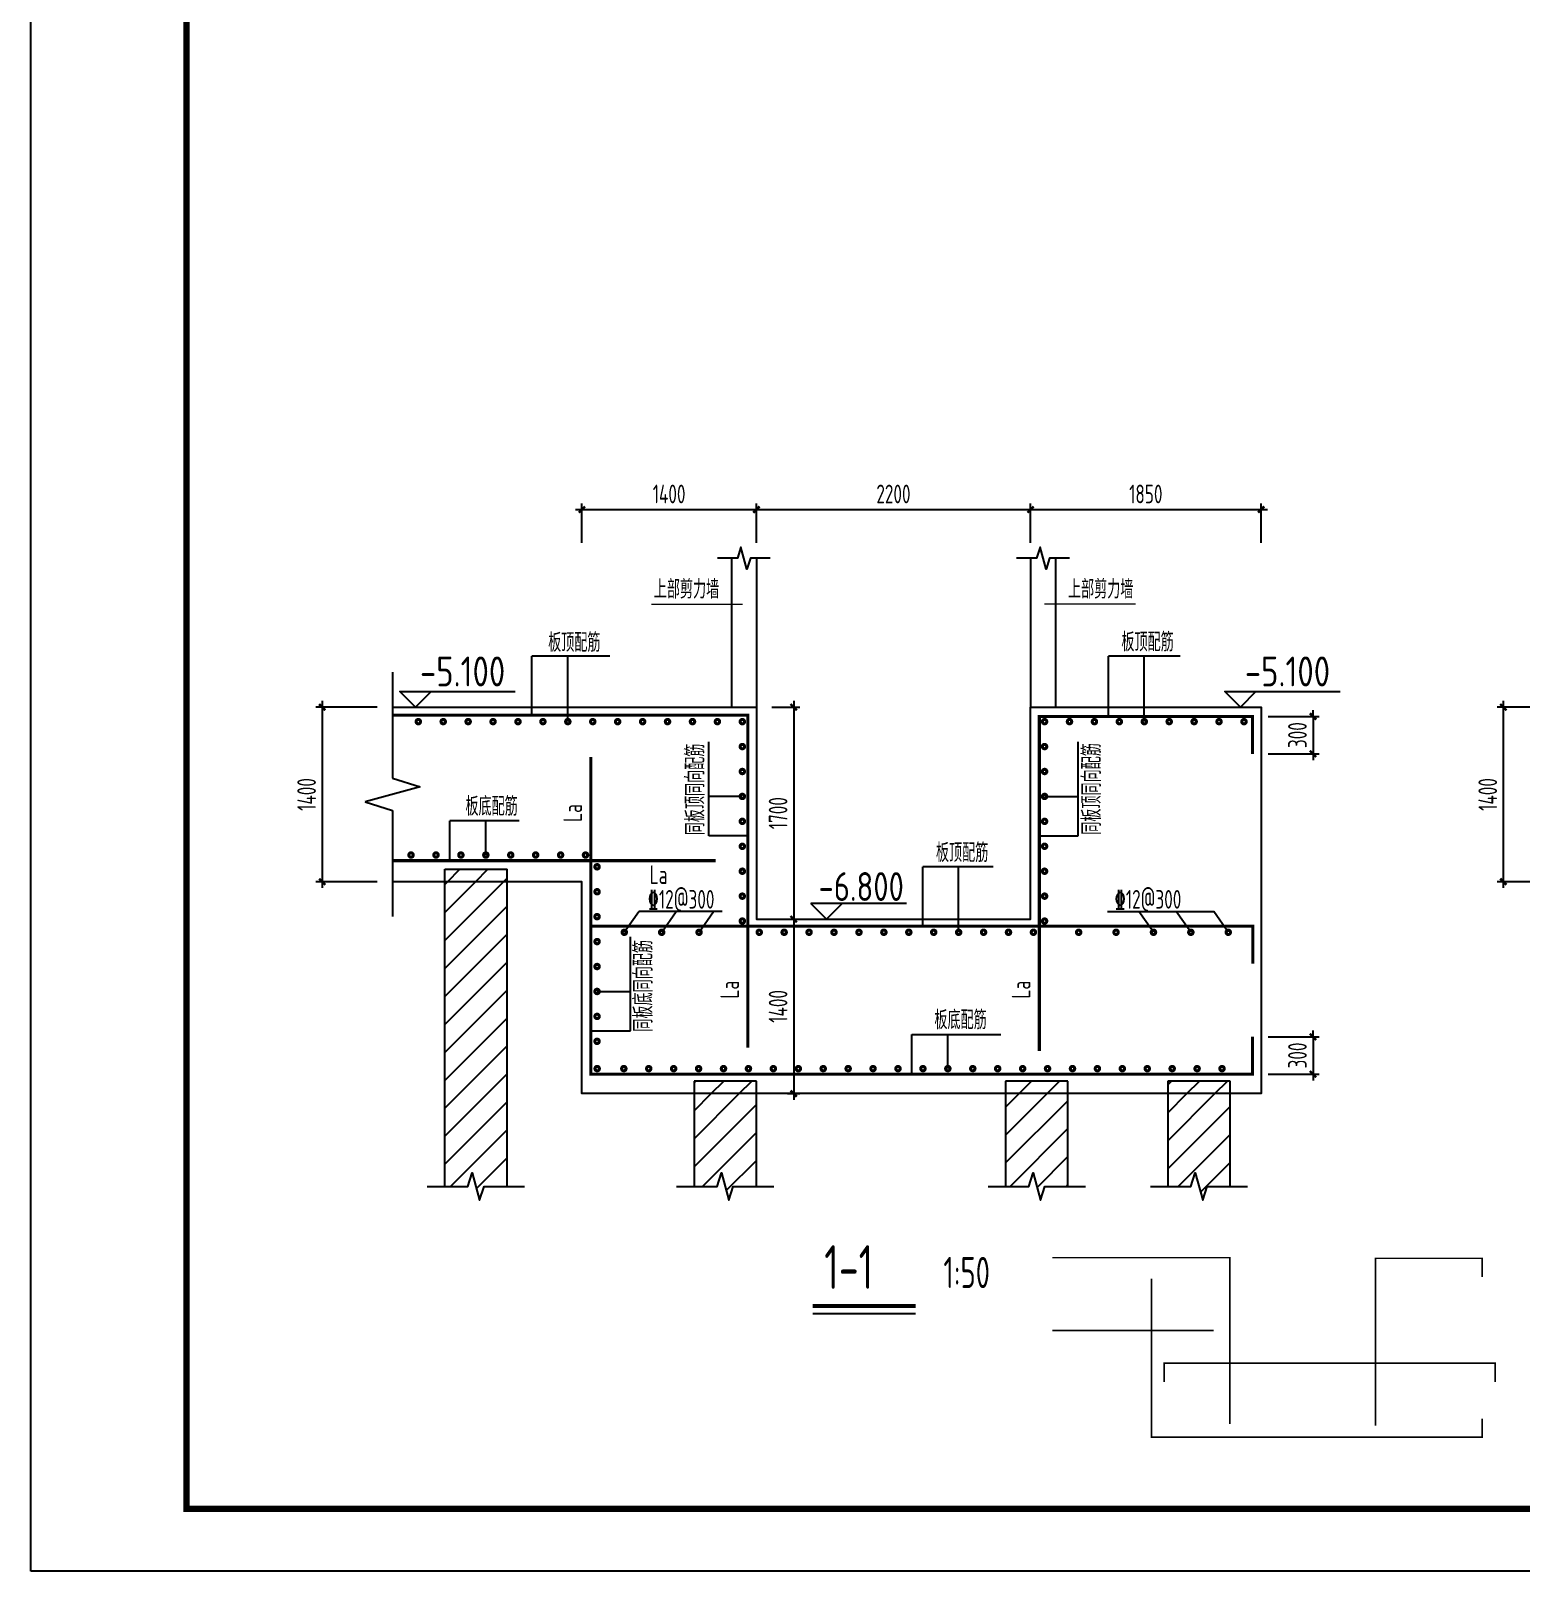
# Model space of a CAD drawing. Extents: x 627893 to 789462, y -407363 to 145317.
# Drawn here: x 657906 to 681823, y -248497 to -223782 of the extents above; entities that cross this region are included whole.
import ezdxf
from ezdxf.enums import TextEntityAlignment as Align

# ---------------------------------------------------------------- set-up
doc = ezdxf.new("R2010")
doc.units = 0
doc.header["$LTSCALE"] = 100
doc.layers.get('0').update_dxf_attribs({"linetype": 'CONTINUOUS'})
doc.layers.get('Defpoints').update_dxf_attribs({"linetype": 'CONTINUOUS'})
for name, color, linetype in [('1', 3, 'CONTINUOUS'), ('1508', 2, 'CONTINUOUS'), ('DIM', 3, 'CONTINUOUS'), ('HATCH', 254, 'CONTINUOUS'), ('THIN', 7, 'CONTINUOUS'), ('tk', 7, 'CONTINUOUS'), ('基础梁', 7, 'CONTINUOUS')]:
    doc.layers.add(name, color=color, linetype=linetype)
doc.layers.add('REIN', color=6, linetype='CONTINUOUS', lineweight=18)
doc.styles.get("Standard").update_dxf_attribs({"font": 'tssdeng.shx', "width": 0.7, "bigfont": 'tssdchn.shx'})
doc.styles.add('TSSD_Dimension', font='Tssdeng.shx', dxfattribs={"width": 0.7, "bigfont": 'tssdchn.shx'})
doc.styles.add('TSSD_Label', font='Tssdeng.shx', dxfattribs={"width": 0.7, "bigfont": 'hztxt.shx'})
doc.styles.add('tssd_rein', font='tssdeng.shx', dxfattribs={"width": 0.7, "bigfont": 'hztxt.shx'})
doc.dimstyles.new('TSSD_50_100', dxfattribs={"dimtxt": 300, "dimasz": 100, "dimexe": 100, "dimexo": 250, "dimgap": 100, "dimtad": 1, "dimdec": 0, "dimlfac": 0.5, "dimzin": 0, "dimdsep": 46, "dimtxsty": 'TSSD_Dimension', "dimblk": 'ARCHTICK', "dimcen": 0, "dimdle": 100, "dimclrt": 7, "dimadec": 0, "dimazin": 0, "dimtfac": 1, "dimtdec": 0, "dimtix": 1, "dimtmove": 2, "dimatfit": 3, "dimfxl": 1, "dimtolj": 1, "dimtzin": 0, "dimarcsym": 0})
pattern_1 = [(45, (502445.22, 5876.52), (-224.5064, 224.5064), [])]

# ---------------------------------------------------------------- blocks, each defined once
blk = doc.blocks.new('_ArchTick')
at = {"color": 0, "linetype": 'ByBlock', "const_width": 0.4}
blk.add_lwpolyline([(-0.5, -0.5), (0.5, 0.5)], dxfattribs=at)
blk = doc.blocks.new('*D663')
at = {"layer": 'Defpoints', "color": 0}
for p in [(677510, -234783), (677510, -235383), (678482, -235383)]:
    blk.add_point(p, dxfattribs=at)
at = {"layer": 'DIM', "color": 0, "lineweight": -2}
for p, q in [((677760, -234783), (678582, -234783)), ((678482, -234783), (678482, -234683)), ((678482, -234783), (678482, -235383)), ((677760, -235383), (678582, -235383)), ((678482, -235383), (678482, -235483))]:
    blk.add_line(p, q, dxfattribs=at)
at = {"layer": 'DIM', "color": 0, "lineweight": -2, "xscale": 100, "yscale": 100, "zscale": 100}
for p, rotation in [((678482, -234783), 270), ((678482, -235383), 90)]:
    blk.add_blockref('_ArchTick', p, dxfattribs=dict(at, rotation=rotation))
at = {"layer": 'DIM', "color": 7, "insert": (678232, -235083), "char_height": 300, "attachment_point": 5, "rotation": 90, "style": 'TSSD_Dimension'}
blk.add_mtext('\\A1;300', dxfattribs=at)
blk = doc.blocks.new('*D664')
at = {"layer": 'Defpoints', "color": 0}
for p in [(677510, -239923), (677510, -240523), (678482, -240523)]:
    blk.add_point(p, dxfattribs=at)
at = {"layer": 'DIM', "color": 0, "lineweight": -2}
for p, q in [((677760, -239923), (678582, -239923)), ((678482, -239923), (678482, -239823)), ((678482, -239923), (678482, -240523)), ((677760, -240523), (678582, -240523)), ((678482, -240523), (678482, -240623))]:
    blk.add_line(p, q, dxfattribs=at)
at = {"layer": 'DIM', "color": 0, "lineweight": -2, "xscale": 100, "yscale": 100, "zscale": 100}
for p, rotation in [((678482, -239923), 270), ((678482, -240523), 90)]:
    blk.add_blockref('_ArchTick', p, dxfattribs=dict(at, rotation=rotation))
at = {"layer": 'DIM', "color": 7, "insert": (678232, -240223), "char_height": 300, "attachment_point": 5, "rotation": 90, "style": 'TSSD_Dimension'}
blk.add_mtext('\\A1;300', dxfattribs=at)
blk = doc.blocks.new('*D665')
at = {"layer": 'Defpoints', "color": 0}
for p in [(663713, -234635), (662582, -237435), (663713, -237435)]:
    blk.add_point(p, dxfattribs=at)
at = {"layer": 'DIM', "color": 0, "lineweight": -2}
for p, q in [((662582, -234535), (662582, -237535)), ((663463, -234635), (662482, -234635)), ((663463, -237435), (662482, -237435))]:
    blk.add_line(p, q, dxfattribs=at)
at = {"layer": 'DIM', "color": 0, "lineweight": -2, "xscale": 100, "yscale": 100, "zscale": 100}
for p, rotation in [((662582, -234635), 90), ((662582, -237435), 270)]:
    blk.add_blockref('_ArchTick', p, dxfattribs=dict(at, rotation=rotation))
at = {"layer": 'DIM', "color": 7, "insert": (662332, -236035), "char_height": 300, "attachment_point": 5, "rotation": 90, "style": 'TSSD_Dimension'}
blk.add_mtext('\\A1;1400', dxfattribs=at)
blk = doc.blocks.new('*D666')
at = {"layer": 'Defpoints', "color": 0}
for p in [(669549, -234635), (669549, -238035), (670148, -238035)]:
    blk.add_point(p, dxfattribs=at)
at = {"layer": 'DIM', "color": 0, "lineweight": -2}
for p, q in [((670148, -234535), (670148, -238135)), ((669799, -234635), (670248, -234635)), ((669799, -238035), (670248, -238035))]:
    blk.add_line(p, q, dxfattribs=at)
at = {"layer": 'DIM', "color": 0, "lineweight": -2, "xscale": 100, "yscale": 100, "zscale": 100}
for p, rotation in [((670148, -234635), 90), ((670148, -238035), 270)]:
    blk.add_blockref('_ArchTick', p, dxfattribs=dict(at, rotation=rotation))
at = {"layer": 'DIM', "color": 7, "insert": (669898, -236335), "char_height": 300, "attachment_point": 5, "rotation": 90, "style": 'TSSD_Dimension'}
blk.add_mtext('\\A1;1700', dxfattribs=at)
blk = doc.blocks.new('*D667')
at = {"layer": 'Defpoints', "color": 0}
for p in [(669799, -238035), (669799, -240835), (670148, -240835)]:
    blk.add_point(p, dxfattribs=at)
at = {"layer": 'DIM', "color": 0, "lineweight": -2}
for p, q in [((670148, -237935), (670148, -240935)), ((670049, -238035), (670248, -238035)), ((670049, -240835), (670248, -240835))]:
    blk.add_line(p, q, dxfattribs=at)
at = {"layer": 'DIM', "color": 0, "lineweight": -2, "xscale": 100, "yscale": 100, "zscale": 100}
for p, rotation in [((670148, -238035), 90), ((670148, -240835), 270)]:
    blk.add_blockref('_ArchTick', p, dxfattribs=dict(at, rotation=rotation))
at = {"layer": 'DIM', "color": 7, "insert": (669898, -239435), "char_height": 300, "attachment_point": 5, "rotation": 90, "style": 'TSSD_Dimension'}
blk.add_mtext('\\A1;1400', dxfattribs=at)
blk = doc.blocks.new('*D668')
at = {"layer": 'Defpoints', "color": 0}
for p in [(669549, -231464), (666749, -232245), (669549, -232245)]:
    blk.add_point(p, dxfattribs=at)
at = {"layer": 'DIM', "color": 0, "lineweight": -2}
for p, q in [((666649, -231464), (669649, -231464)), ((666749, -231995), (666749, -231364)), ((669549, -231995), (669549, -231364))]:
    blk.add_line(p, q, dxfattribs=at)
at = {"layer": 'DIM', "color": 0, "lineweight": -2, "xscale": 100, "yscale": 100, "zscale": 100, "rotation": 180}
blk.add_blockref('_ArchTick', (666749, -231464), dxfattribs=at)
at = {"layer": 'DIM', "color": 0, "lineweight": -2, "xscale": 100, "yscale": 100, "zscale": 100}
blk.add_blockref('_ArchTick', (669549, -231464), dxfattribs=at)
at = {"layer": 'DIM', "color": 7, "insert": (668149, -231214), "char_height": 300, "attachment_point": 5, "style": 'TSSD_Dimension'}
blk.add_mtext('\\A1;1400', dxfattribs=at)
blk = doc.blocks.new('*D669')
at = {"layer": 'Defpoints', "color": 0}
for p in [(673949, -231464), (669549, -232245), (673949, -232245)]:
    blk.add_point(p, dxfattribs=at)
at = {"layer": 'DIM', "color": 0, "lineweight": -2}
for p, q in [((669449, -231464), (674049, -231464)), ((669549, -231995), (669549, -231364)), ((673949, -231995), (673949, -231364))]:
    blk.add_line(p, q, dxfattribs=at)
at = {"layer": 'DIM', "color": 0, "lineweight": -2, "xscale": 100, "yscale": 100, "zscale": 100, "rotation": 180}
blk.add_blockref('_ArchTick', (669549, -231464), dxfattribs=at)
at = {"layer": 'DIM', "color": 0, "lineweight": -2, "xscale": 100, "yscale": 100, "zscale": 100}
blk.add_blockref('_ArchTick', (673949, -231464), dxfattribs=at)
at = {"layer": 'DIM', "color": 7, "insert": (671749, -231214), "char_height": 300, "attachment_point": 5, "style": 'TSSD_Dimension'}
blk.add_mtext('\\A1;2200', dxfattribs=at)
blk = doc.blocks.new('*D670')
at = {"layer": 'Defpoints', "color": 0}
for p in [(677650, -231464), (673949, -232245), (677650, -232245)]:
    blk.add_point(p, dxfattribs=at)
at = {"layer": 'DIM', "color": 0, "lineweight": -2}
for p, q in [((673849, -231464), (677750, -231464)), ((673949, -231995), (673949, -231364)), ((677650, -231995), (677650, -231364))]:
    blk.add_line(p, q, dxfattribs=at)
at = {"layer": 'DIM', "color": 0, "lineweight": -2, "xscale": 100, "yscale": 100, "zscale": 100, "rotation": 180}
blk.add_blockref('_ArchTick', (673949, -231464), dxfattribs=at)
at = {"layer": 'DIM', "color": 0, "lineweight": -2, "xscale": 100, "yscale": 100, "zscale": 100}
blk.add_blockref('_ArchTick', (677650, -231464), dxfattribs=at)
at = {"layer": 'DIM', "color": 7, "insert": (675799, -231214), "char_height": 300, "attachment_point": 5, "style": 'TSSD_Dimension'}
blk.add_mtext('\\A1;1850', dxfattribs=at)
blk = doc.blocks.new('*D672')
at = {"layer": 'Defpoints', "color": 0}
for p in [(682667, -234635), (681536, -237435), (682667, -237435)]:
    blk.add_point(p, dxfattribs=at)
at = {"layer": 'DIM', "color": 0, "lineweight": -2}
for p, q in [((681536, -234535), (681536, -237535)), ((682417, -234635), (681436, -234635)), ((682417, -237435), (681436, -237435))]:
    blk.add_line(p, q, dxfattribs=at)
at = {"layer": 'DIM', "color": 0, "lineweight": -2, "xscale": 100, "yscale": 100, "zscale": 100}
for p, rotation in [((681536, -234635), 90), ((681536, -237435), 270)]:
    blk.add_blockref('_ArchTick', p, dxfattribs=dict(at, rotation=rotation))
at = {"layer": 'DIM', "color": 7, "insert": (681286, -236035), "char_height": 300, "attachment_point": 5, "rotation": 90, "style": 'TSSD_Dimension'}
blk.add_mtext('\\A1;1400', dxfattribs=at)

msp = doc.modelspace()

# ---------------------------------------------------------------- hatches: boundary and pattern name
at = {"layer": 'HATCH'}
h = msp.add_hatch(dxfattribs=at)
h.set_pattern_fill('ANSI31', color=256, scale=100, style=0)
h.set_pattern_definition(pattern_1)
h.paths.add_polyline_path([(665548.6, -237434.9), (665548.6, -237234.9), (664548.6, -237234.9), (664548.6, -237434.9)])
h = msp.add_hatch(dxfattribs=at)
h.set_pattern_fill('ANSI31', color=256, scale=100, style=0)
h.set_pattern_definition(pattern_1)
h.paths.add_polyline_path([(665548.6, -237434.9), (664548.6, -237434.9), (664548.6, -242323.3), (664918.6, -242323.3), (664988.6, -242103.3), (665108.6, -242543.3), (665178.6, -242323.3), (665548.6, -242323.3)])
h = msp.add_hatch(dxfattribs=at)
h.set_pattern_fill('ANSI31', color=256, scale=100, style=0)
h.set_pattern_definition(pattern_1)
h.paths.add_polyline_path([(668549.2, -240834.9), (669549.2, -240834.9), (669549.2, -240634.9), (668549.2, -240634.9)])
h = msp.add_hatch(dxfattribs=at)
h.set_pattern_fill('ANSI31', color=256, scale=100, style=0)
h.set_pattern_definition(pattern_1)
h.paths.add_polyline_path([(673549.7, -240834.9), (674549.7, -240834.9), (674549.7, -240634.9), (673549.7, -240634.9)])
h = msp.add_hatch(dxfattribs=at)
h.set_pattern_fill('ANSI31', color=256, scale=100, style=0)
h.set_pattern_definition(pattern_1)
h.paths.add_polyline_path([(676151.7, -240834.9), (677151.7, -240834.9), (677151.7, -240634.9), (676151.7, -240634.9)])
h = msp.add_hatch(dxfattribs=at)
h.set_pattern_fill('ANSI31', color=256, scale=100, style=0)
h.set_pattern_definition(pattern_1)
h.paths.add_polyline_path([(669549.2, -240834.9), (668549.2, -240834.9), (668549.2, -242323.3), (668919.2, -242323.3), (668989.2, -242103.3), (669109.2, -242543.3), (669179.2, -242323.3), (669549.2, -242323.3)])
h = msp.add_hatch(dxfattribs=at)
h.set_pattern_fill('ANSI31', color=256, scale=100, style=0)
h.set_pattern_definition(pattern_1)
h.paths.add_polyline_path([(674549.7, -240834.9), (673549.7, -240834.9), (673549.7, -242323.3), (673919.7, -242323.3), (673989.7, -242103.3), (674109.7, -242543.3), (674179.7, -242323.3), (674549.7, -242323.3)])
h = msp.add_hatch(dxfattribs=at)
h.set_pattern_fill('ANSI31', color=256, scale=100, style=0)
h.set_pattern_definition(pattern_1)
h.paths.add_polyline_path([(677151.7, -240834.9), (676151.7, -240834.9), (676151.7, -242323.3), (676521.7, -242323.3), (676591.7, -242103.3), (676711.7, -242543.3), (676781.7, -242323.3), (677151.7, -242323.3)])

# ---------------------------------------------------------------- linework, layer by layer
msp.add_line((670455.2, -244361.4, 0), (672105.1, -244361.4, 0))
at = {"const_width": 65, "elevation": 0}
msp.add_lwpolyline([(670455.2, -244241.4), (672105.1, -244241.4)], dxfattribs=at)
at = {"layer": '1', "const_width": 70, "elevation": 0}
for points in [[(664149, -234866.5, -1), (664099, -234866.5, -1)], [(664549, -234866.5, -1), (664499, -234866.5, -1)], [(664949, -234866.5, -1), (664899, -234866.5, -1)], [(665349, -234866.5, -1), (665299, -234866.5, -1)], [(665749, -234866.5, -1), (665699, -234866.5, -1)], [(666149, -234866.5, -1), (666099, -234866.5, -1)], [(666549, -234866.5, -1), (666499, -234866.5, -1)], [(666949, -234866.5, -1), (666899, -234866.5, -1)], [(667349, -234866.5, -1), (667299, -234866.5, -1)], [(667749, -234866.5, -1), (667699, -234866.5, -1)], [(668149, -234866.5, -1), (668099, -234866.5, -1)], [(668549, -234866.5, -1), (668499, -234866.5, -1)], [(668949, -234866.5, -1), (668899, -234866.5, -1)], [(669349, -234866.5, -1), (669299, -234866.5, -1)], [(674149.4, -234866.5, 1), (674199.4, -234866.5, 1)], [(674549.4, -234866.5, 1), (674599.4, -234866.5, 1)], [(674949.4, -234866.5, 1), (674999.4, -234866.5, 1)], [(675349.4, -234866.5, 1), (675399.4, -234866.5, 1)], [(675749.4, -234866.5, 1), (675799.4, -234866.5, 1)], [(676149.4, -234866.5, 1), (676199.4, -234866.5, 1)], [(676549.4, -234866.5, 1), (676599.4, -234866.5, 1)], [(676949.4, -234866.5, 1), (676999.4, -234866.5, 1)], [(677349.4, -234866.5, 1), (677399.4, -234866.5, 1)], [(669349, -235266.5, -1), (669299, -235266.5, -1)], [(674149.4, -235266.5, 1), (674199.4, -235266.5, 1)], [(669349, -235666.5, -1), (669299, -235666.5, -1)], [(674149.4, -235666.5, 1), (674199.4, -235666.5, 1)], [(669349, -236066.5, -1), (669299, -236066.5, -1)], [(674149.4, -236066.5, 1), (674199.4, -236066.5, 1)], [(669349, -236466.5, -1), (669299, -236466.5, -1)], [(674149.4, -236466.5, 1), (674199.4, -236466.5, 1)], [(664007.8, -236981.6, 1), (664007.8, -237031.6, 1)], [(664407.8, -236981.6, 1), (664407.8, -237031.6, 1)], [(664807.8, -236981.6, 1), (664807.8, -237031.6, 1)], [(665207.8, -236981.6, 1), (665207.8, -237031.6, 1)], [(665607.8, -236981.6, 1), (665607.8, -237031.6, 1)], [(666007.8, -236981.6, 1), (666007.8, -237031.6, 1)], [(666407.8, -236981.6, 1), (666407.8, -237031.6, 1)], [(666807.8, -236981.6, 1), (666807.8, -237031.6, 1)], [(669349, -236866.5, -1), (669299, -236866.5, -1)], [(674149.4, -236866.5, 1), (674199.4, -236866.5, 1)], [(667018.2, -237195.6, -1), (666968.2, -237195.6, -1)], [(669349, -237266.5, -1), (669299, -237266.5, -1)], [(674149.4, -237266.5, 1), (674199.4, -237266.5, 1)], [(667018.2, -237595.6, -1), (666968.2, -237595.6, -1)], [(669349, -237666.5, -1), (669299, -237666.5, -1)], [(674149.4, -237666.5, 1), (674199.4, -237666.5, 1)], [(667018.2, -237995.6, -1), (666968.2, -237995.6, -1)], [(669349, -238066.5, -1), (669299, -238066.5, -1)], [(674149.4, -238066.5, 1), (674199.4, -238066.5, 1)], [(667429.9, -238221.3, 1), (667429.9, -238271.3, 1)], [(668029.9, -238221.3, 1), (668029.9, -238271.3, 1)], [(668629.9, -238221.3, 1), (668629.9, -238271.3, 1)], [(669595.5, -238221.3, 1), (669595.5, -238271.3, 1)], [(669995.5, -238221.3, 1), (669995.5, -238271.3, 1)], [(670395.5, -238221.3, 1), (670395.5, -238271.3, 1)], [(670795.5, -238221.3, 1), (670795.5, -238271.3, 1)], [(671195.5, -238221.3, 1), (671195.5, -238271.3, 1)], [(671595.5, -238221.3, 1), (671595.5, -238271.3, 1)], [(671995.5, -238221.3, 1), (671995.5, -238271.3, 1)], [(672395.5, -238221.3, 1), (672395.5, -238271.3, 1)], [(672795.5, -238221.3, 1), (672795.5, -238271.3, 1)], [(673195.5, -238221.3, 1), (673195.5, -238271.3, 1)], [(673595.5, -238221.3, 1), (673595.5, -238271.3, 1)], [(673995.5, -238221.3, 1), (673995.5, -238271.3, 1)], [(674721.8, -238221.3, 1), (674721.8, -238271.3, 1)], [(675321.8, -238221.3, 1), (675321.8, -238271.3, 1)], [(675921.8, -238221.3, 1), (675921.8, -238271.3, 1)], [(676521.8, -238221.3, 1), (676521.8, -238271.3, 1)], [(677121.8, -238221.3, 1), (677121.8, -238271.3, 1)], [(667018.2, -238395.6, -1), (666968.2, -238395.6, -1)], [(667018.2, -238795.6, -1), (666968.2, -238795.6, -1)], [(667018.2, -239195.6, -1), (666968.2, -239195.6, -1)], [(667018.2, -239595.6, -1), (666968.2, -239595.6, -1)], [(667018.2, -239995.6, -1), (666968.2, -239995.6, -1)], [(666994.8, -240409.1, 1), (666994.8, -240459.1, 1)], [(667422.2, -240409.1, 1), (667422.2, -240459.1, 1)], [(667822.2, -240409.1, 1), (667822.2, -240459.1, 1)], [(668222.2, -240409.1, 1), (668222.2, -240459.1, 1)], [(668622.2, -240409.1, 1), (668622.2, -240459.1, 1)], [(669022.2, -240409.1, 1), (669022.2, -240459.1, 1)], [(669422.2, -240409.1, 1), (669422.2, -240459.1, 1)], [(669822.2, -240409.1, 1), (669822.2, -240459.1, 1)], [(670222.2, -240409.1, 1), (670222.2, -240459.1, 1)], [(670622.2, -240409.1, 1), (670622.2, -240459.1, 1)], [(671022.2, -240409.1, 1), (671022.2, -240459.1, 1)], [(671422.2, -240409.1, 1), (671422.2, -240459.1, 1)], [(671822.2, -240409.1, 1), (671822.2, -240459.1, 1)], [(672222.2, -240409.1, 1), (672222.2, -240459.1, 1)], [(672622.2, -240409.1, 1), (672622.2, -240459.1, 1)], [(673022.2, -240409.1, 1), (673022.2, -240459.1, 1)], [(673422.2, -240409.1, 1), (673422.2, -240459.1, 1)], [(673822.2, -240409.1, 1), (673822.2, -240459.1, 1)], [(674222.2, -240409.1, 1), (674222.2, -240459.1, 1)], [(674622.2, -240409.1, 1), (674622.2, -240459.1, 1)], [(675022.2, -240409.1, 1), (675022.2, -240459.1, 1)], [(675422.2, -240409.1, 1), (675422.2, -240459.1, 1)], [(675822.2, -240409.1, 1), (675822.2, -240459.1, 1)], [(676222.2, -240409.1, 1), (676222.2, -240459.1, 1)], [(676622.2, -240409.1, 1), (676622.2, -240459.1, 1)], [(677022.2, -240409.1, 1), (677022.2, -240459.1, 1)]]:
    msp.add_lwpolyline(points, format="xyb", close=True, dxfattribs=at)
at = {"layer": '1508', "color": 7}
for p, q in [((669149.2, -232245, 0), (669149.2, -234634.9, 0)), ((669549.2, -232245, 0), (669549.2, -234634.9, 0)), ((673949.2, -232245, 0), (673949.2, -234634.9, 0)), ((674349.2, -232245, 0), (674349.2, -234634.9, 0)), ((663712.5, -234074.9, 0), (663712.5, -235774.9, 0)), ((663712.5, -235774.9, 0), (664152.5, -235914.9, 0)), ((664152.5, -235914.9, 0), (663272.5, -236154.9, 0)), ((663272.5, -236154.9, 0), (663712.5, -236294.9, 0)), ((663712.5, -236294.9, 0), (663712.5, -237994.9, 0)), ((664548.6, -242323.3, 0), (664548.6, -237234.9, 0)), ((664548.6, -237234.9, 0), (665548.6, -237234.9, 0)), ((665548.6, -242323.3, 0), (665548.6, -237234.9, 0)), ((668549.2, -240634.9, 0), (668549.2, -242323.3, 0)), ((669549.2, -240634.9, 0), (668549.2, -240634.9, 0)), ((669549.2, -242323.3, 0), (669549.2, -240634.9, 0)), ((673549.7, -240634.9, 0), (673549.7, -242323.3, 0)), ((674549.7, -240634.9, 0), (673549.7, -240634.9, 0)), ((674549.7, -242323.3, 0), (674549.7, -240634.9, 0)), ((676151.7, -240634.9, 0), (676151.7, -242323.3, 0)), ((677151.7, -240634.9, 0), (676151.7, -240634.9, 0)), ((677151.7, -242323.3, 0), (677151.7, -240634.9, 0))]:
    msp.add_line(p, q, dxfattribs=at)
at = {"layer": '1508', "color": 7, "elevation": 0}
for points in [[(669773.2, -232245), (669453.2, -232245), (669397.2, -232421), (669301.2, -232069), (669245.2, -232245), (668925.2, -232245)], [(674573.2, -232245), (674253.2, -232245), (674197.2, -232421), (674101.2, -232069), (674045.2, -232245), (673725.2, -232245)], [(663712.5, -234634.9), (669549.2, -234634.9), (669549.2, -238034.9), (673949.2, -238034.9), (673949.2, -234634.9), (677651.7, -234634.9), (677651.7, -240834.9), (666749.2, -240834.9), (666749.2, -237434.9), (663712.5, -237434.9)], [(664268.6, -242323.3), (664918.6, -242323.3), (664988.6, -242103.3), (665108.6, -242543.3), (665178.6, -242323.3), (665828.6, -242323.3)], [(668269.2, -242323.3), (668919.2, -242323.3), (668989.2, -242103.3), (669109.2, -242543.3), (669179.2, -242323.3), (669829.2, -242323.3)], [(673269.7, -242323.3), (673919.7, -242323.3), (673989.7, -242103.3), (674109.7, -242543.3), (674179.7, -242323.3), (674829.7, -242323.3)], [(675871.7, -242323.3), (676521.7, -242323.3), (676591.7, -242103.3), (676711.7, -242543.3), (676781.7, -242323.3), (677431.7, -242323.3)]]:
    msp.add_lwpolyline(points, dxfattribs=at)
at = {"layer": 'REIN'}
for p, q in [((667866, -232979.4, 0), (669327.6, -232979.4, 0)), ((675632.5, -232979.4, 0), (674170.8, -232979.4, 0))]:
    msp.add_line(p, q, dxfattribs=at)
at = {"layer": 'REIN', "elevation": 0}
for points, const_width in [([(663712.5, -234761.4), (669413.9, -234761.4), (669413.9, -240099.8)], 50), ([(674089.6, -240149.8), (674089.6, -234783.1), (677510, -234783.1), (677510, -235383.1)], 50), ([(666894.6, -235434.9), (666894.6, -240523.2), (677510, -240523.2), (677510, -239923.2)], 50), ([(663712.5, -237096.5), (668894.6, -237096.5)], 50), ([(666894.6, -238749.8), (666894.6, -238149.8), (677517.9, -238149.8), (677517.9, -238749.8)], 50), ([(674297.7, -243467.2), (677148.4, -243467.2), (677148.4, -246136.4)], 25), ([(679486.2, -246161.4), (679486.2, -243478.1), (681196.5, -243478.1), (681196.5, -243778.1)], 25), ([(675888.8, -243804), (675888.8, -246348.1), (681196.5, -246348.1), (681196.5, -246048.1)], 25), ([(674297.7, -244634.8), (676888.8, -244634.8)], 25), ([(676094.9, -245461.4), (676094.9, -245161.4), (681406.6, -245161.4), (681406.6, -245461.4)], 25)]:
    msp.add_lwpolyline(points, dxfattribs=dict(at, const_width=const_width))
at = {"layer": 'THIN'}
for p, q in [((670673.6, -238034.9, 0), (670423.6, -237784.9, 0)), ((671958.8, -237784.9, 0), (670423.6, -237784.9, 0)), ((670923.6, -237784.9, 0), (670673.6, -238034.9, 0))]:
    msp.add_line(p, q, dxfattribs=at)
at = {"layer": 'THIN', "elevation": 0}
for points in [[(664329.8, -234384.9), (664079.8, -234634.9), (663829.8, -234384.9), (665679.8, -234384.9)], [(677566.9, -234384.9), (677316.9, -234634.9), (677066.9, -234384.9), (678916.9, -234384.9)]]:
    msp.add_lwpolyline(points, dxfattribs=at)
at = {"layer": 'tk', "color": 5}
msp.add_lwpolyline([(657905.8, -248497.4), (657905.8, -189097.4), (742005.8, -189097.4), (742005.8, -248497.4)], close=True, dxfattribs=at)
at = {"layer": 'tk', "const_width": 100}
msp.add_lwpolyline([(660405.8, -247497.4), (741005.8, -247497.4), (741005.8, -190097.4), (660405.8, -190097.4)], close=True, dxfattribs=at)
at = {"layer": '基础梁'}
for p, q in [((667198.3, -233816.5, 0), (665947.6, -233816.5, 0)), ((665947.6, -234783.1, 0), (665947.6, -233816.5, 0)), ((666524, -234866.5, 0), (666524, -233816.5, 0)), ((676349.7, -233816.5, 0), (675198, -233816.5, 0)), ((675198, -234783.1, 0), (675198, -233816.5, 0)), ((675774.4, -234866.5, 0), (675774.4, -233816.5, 0)), ((668786.7, -236697.1, 0), (668786.7, -235190.5, 0)), ((674711.7, -236697.1, 0), (674711.7, -235190.5, 0)), ((669324, -236066.5, 0), (668786.7, -236066.5, 0)), ((674174.4, -236066.5, 0), (674711.7, -236066.5, 0)), ((665743.3, -236456.7, 0), (664631.4, -236456.7, 0)), ((664631.4, -237096.5, 0), (664631.4, -236456.7, 0)), ((665207.8, -237006.6, 0), (665207.8, -236456.7, 0)), ((669408.9, -236697.1, 0), (668786.7, -236697.1, 0)), ((674089.6, -236697.1, 0), (674711.7, -236697.1, 0)), ((673350.4, -237196.3, 0), (672219, -237196.3, 0)), ((672219, -238163, 0), (672219, -237196.3, 0)), ((672795.5, -238246.3, 0), (672795.5, -237196.3, 0)), ((667429.9, -238246.3, 0), (667663.9, -237913.2)), ((669001.5, -237913.2, 0), (667663.9, -237913.2)), ((668029.9, -238246.3, 0), (668263.9, -237913.2)), ((668629.9, -238246.3, 0), (668863.9, -237913.2)), ((675182, -237913.2, 0), (676887.8, -237913.2, 0)), ((675921.8, -238246.3, 0), (675687.8, -237913.2, 0)), ((676521.8, -238246.3, 0), (676287.8, -237913.2, 0)), ((677121.8, -238246.3, 0), (676887.8, -237913.2, 0)), ((667530.5, -239826.2, 0), (667530.5, -238319.6, 0)), ((666993.2, -239195.6, 0), (667530.5, -239195.6, 0)), ((666908.4, -239826.2, 0), (667530.5, -239826.2, 0)), ((672045.8, -239884.2, 0), (673474.3, -239884.2, 0)), ((672045.8, -240524.1, 0), (672045.8, -239884.2, 0)), ((672622.2, -240434.1, 0), (672622.2, -239884.2, 0))]:
    msp.add_line(p, q, dxfattribs=at)

# ---------------------------------------------------------------- texts
at = {"width": 0.7}
for s, height, p in [('1-1', 700, (670639.2, -243967.7, 0)), ('1:50', 500, (672550.3, -243954.2, 0))]:
    msp.add_text(s, height=height, dxfattribs=at).set_placement(p)
at = {"layer": 'REIN', "style": 'TSSD_Label', "width": 0.7}
for s, p in [('上部剪力墙', (667903.6, -232891.8, 0)), ('上部剪力墙', (674549.8, -232891.8, 0)), ('板顶配筋', (666207.9, -233746.5, 0)), ('板顶配筋', (675407.3, -233739.2, 0)), ('板底配筋', (664880.6, -236375.4, 0)), ('板顶配筋', (672431.3, -237119.1, 0)), ('La', (667838.4, -237471.1, 0)), ('%%13212@300', (667806.1, -237867.6)), ('%%13212@300', (675298.7, -237867.6, 0)), ('板底配筋', (672406.1, -239801.9, 0))]:
    msp.add_text(s, height=300, dxfattribs=at).set_placement(p)
for s, p in [('同板顶同向配筋', (668716.6, -236689.4, 0)), ('同板顶同向配筋', (675078.5, -236681.2, 0)), ('La', (666752.1, -236474.9, 0)), ('同板底同向配筋', (667883.2, -239840.6, 0)), ('La', (669271.4, -239309.5, 0)), ('La', (673947.1, -239309.5, 0))]:
    msp.add_text(s, height=300, rotation=90, dxfattribs=at).set_placement(p)
at = {"layer": 'THIN', "style": 'tssd_rein', "width": 0.7}
for s, height, p, p2 in [('-5.100', 479.35, (664151, -234300.9, 0), (665519, -234300.9, 0)), ('-5.100', 479.35, (677388.1, -234300.9, 0), (678756.1, -234300.9, 0)), ('-6.800', 461.92, (670548, -237743.5, 0), (671916, -237743.5, 0))]:
    msp.add_text(s, height=height, dxfattribs=at).set_placement(p, p2, align=Align.ALIGNED)

# ---------------------------------------------------------------- dimensions: what is measured, and where the dimension line sits
at = {"layer": 'DIM'}
for base, p1, p2, picture, middle in [((669549.2, -231463.8, 0), (666749.2, -232245, 0), (669549.2, -232245, 0), '*D668', (668149.2, -231213.8, 0)), ((673949.2, -231463.8, 0), (669549.2, -232245, 0), (673949.2, -232245, 0), '*D669', (671749.2, -231213.8, 0)), ((677649.7, -231463.8, 0), (673949.2, -232245, 0), (677649.7, -232245, 0), '*D670', (675799.5, -231213.8, 0))]:
    dim = msp.add_linear_dim(base=base, p1=p1, p2=p2, dimstyle='TSSD_50_100', dxfattribs=at)
    dim.commit()
    dim.dimension.update_dxf_attribs({"geometry": picture, "text_midpoint": middle})
for base, p1, p2, picture, middle in [((662581.6, -237434.9, 0), (663712.5, -234634.9, 0), (663712.5, -237434.9, 0), '*D665', (662331.6, -236034.9, 0)), ((670148.5, -238034.9, 0), (669549.2, -234634.9, 0), (669549.2, -238034.9, 0), '*D666', (669898.5, -236334.9, 0)), ((681535.7, -237434.9, 0), (682666.7, -234634.9, 0), (682666.7, -237434.9, 0), '*D672', (681285.7, -236034.9, 0)), ((678481.5, -235383.1, 0), (677510, -234783.1, 0), (677510, -235383.1, 0), '*D663', (678231.5, -235083.1, 0)), ((670148.5, -240834.9, 0), (669799.2, -238034.9, 0), (669799.2, -240834.9, 0), '*D667', (669898.5, -239434.9, 0)), ((678481.5, -240523.2, 0), (677510, -239923.2, 0), (677510, -240523.2, 0), '*D664', (678231.5, -240223.2, 0))]:
    dim = msp.add_linear_dim(base=base, p1=p1, p2=p2, angle=90, dimstyle='TSSD_50_100', dxfattribs=at)
    dim.commit()
    dim.dimension.update_dxf_attribs({"geometry": picture, "text_midpoint": middle})

doc.saveas('drawing.dxf')
